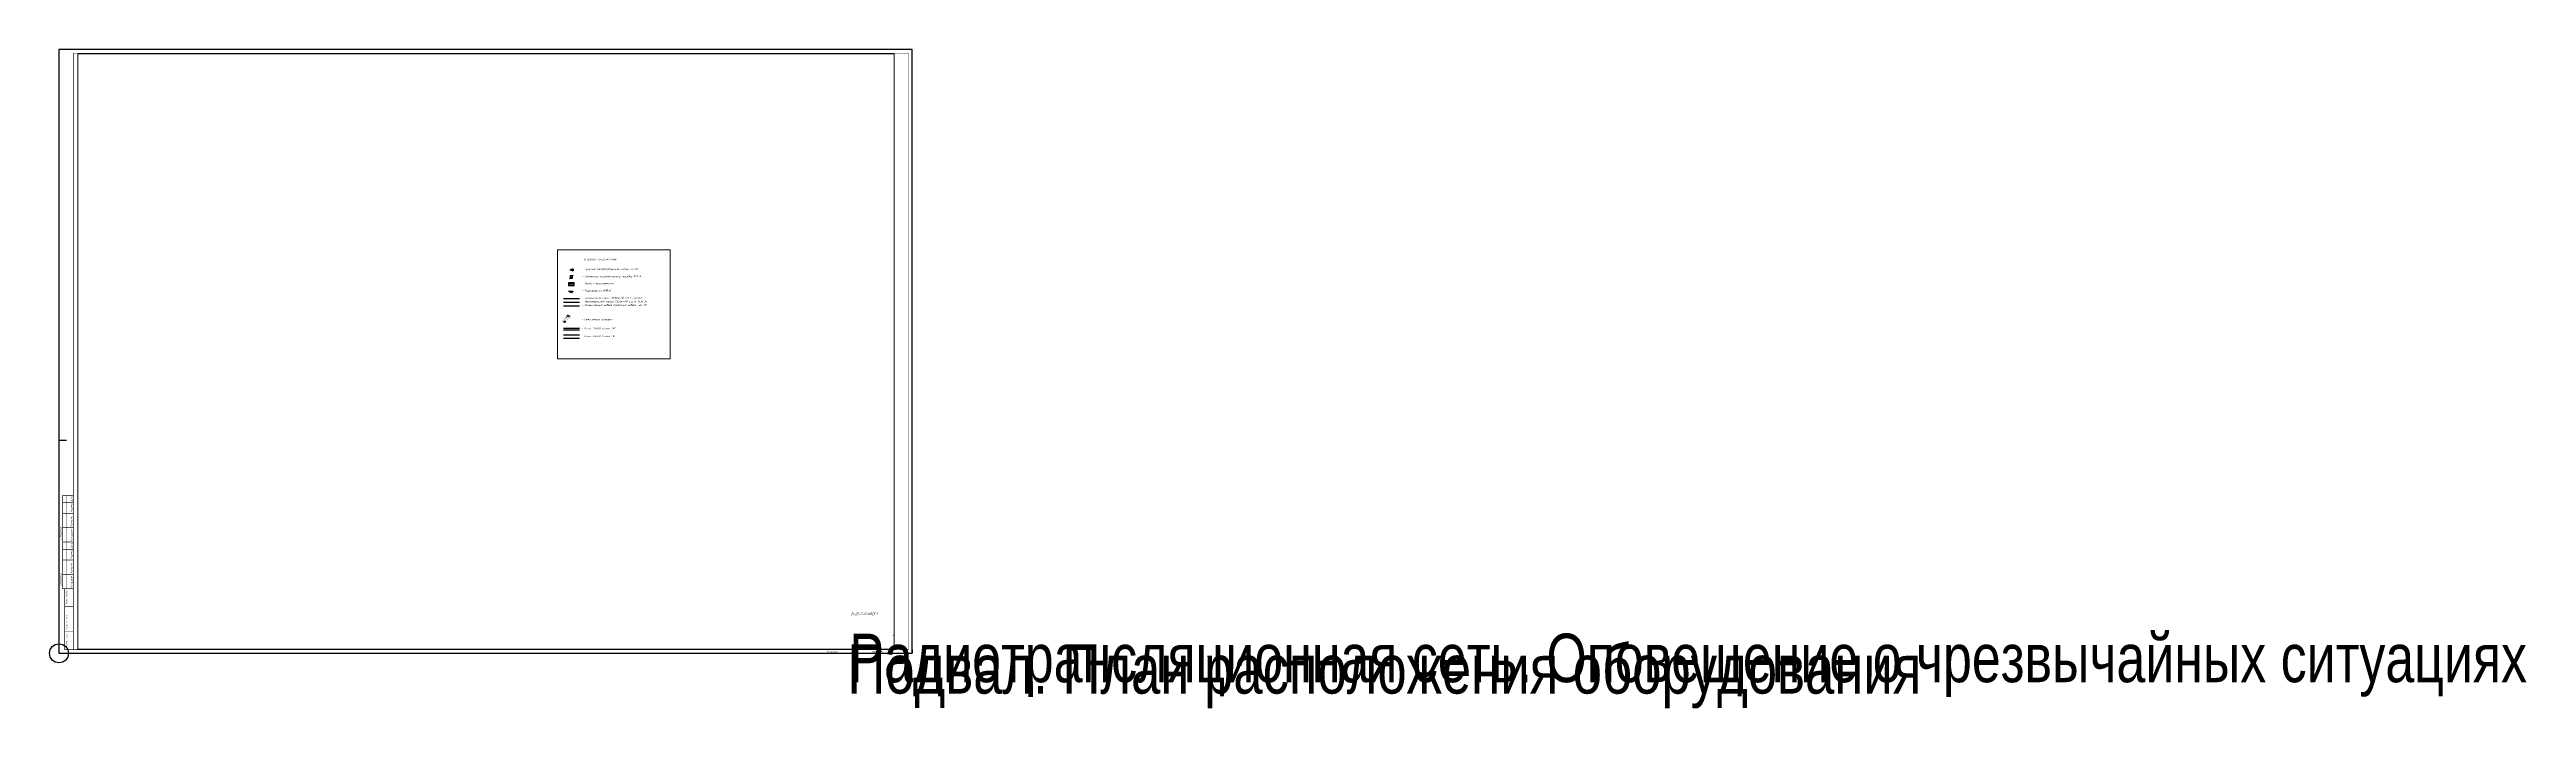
# Paper-space layout '4. подвал' of a CAD drawing. Header units: millimetres. Extents: x -13 to 3439, y -77 to 841.
# The model-space entities are those that its viewports show. They can reach past a viewport. Long polylines and large blocks are cut down to what shows.
import ezdxf
from ezdxf.enums import TextEntityAlignment as Align

# ---------------------------------------------------------------- set-up
doc = ezdxf.new("R2018")
doc.units = ezdxf.units.MM
doc.set_wipeout_variables(frame=1)
doc.layers.get('Defpoints').update_dxf_attribs({"lineweight": 50, "true_color": 0xbeff1a})
doc.layers.add('102 Рамка', color=252, linetype='Continuous')
for name, color, linetype, lineweight in [('Радио', 5, 'Continuous', 30), ('РФ_Розетка', 6, 'Continuous', 30), ('СС_Схема', 7, 'Continuous', 30), ('Текст Радио', 7, 'Continuous', 20)]:
    doc.layers.add(name, color=color, linetype=linetype, lineweight=lineweight)
doc.styles.add('ISOCPEUR', font='isocpeui.ttf', dxfattribs={"height": 2.5})
doc.styles.get("Standard").update_dxf_attribs({"font": 'arial.ttf'})

# ---------------------------------------------------------------- blocks, each defined once
blk = doc.blocks.new('*U268')
at = {"layer": '102 Рамка', "color": 0}
blk.add_lwpolyline([(1189, 841), (0, 841), (0, 0), (1189, 0)], close=True, dxfattribs=at)
at = {"layer": '102 Рамка', "color": 0, "const_width": 0.8}
for points in [[(1184, 5), (1184, 836), (20, 836), (20, 5)], [(5, 220), (20, 220), (20, 90), (5, 90)], [(8, 5), (20, 5), (20, 90), (8, 90)]]:
    blk.add_lwpolyline(points, close=True, dxfattribs=at)
at = {"layer": '102 Рамка', "color": 0}
for points in [[(0, 297), (10.4, 297)], [(1189, 5), (1189, 0)]]:
    blk.add_lwpolyline(points, dxfattribs=at)
for points, const_width in [([(5, 210), (20, 210)], 0.8), ([(10, 90), (10, 220)], 0.05), ([(15, 90), (15, 220)], 0.05), ([(5, 195), (20, 195)], 0.8), ([(5, 175), (20, 175)], 0.8), ([(5, 155), (20, 155)], 0.8), ([(5, 145), (20, 145)], 0.8), ([(5, 130), (20, 130)], 0.8), ([(5, 110), (20, 110)], 0.8), ([(13, 90), (13, 5)], 0.05), ([(8, 65), (20, 65)], 0.8), ([(8, 30), (20, 30)], 0.8)]:
    blk.add_lwpolyline(points, dxfattribs=dict(at, const_width=const_width))
at = {"color": 7, "style": 'ISOCPEUR', "oblique": 10, "width": 0.8}
for tag, height, p in [('ИМЯ-ПРОЕКТА', 3.5, (1122, 54.9)), ('НОМЕР-ЛИСТА', 2.5, (1162.6, 25))]:
    blk.add_attdef(tag, text='', height=height, dxfattribs=at).set_placement(p, align=Align.MIDDLE_CENTER)
at = {"color": 7, "lineweight": 30, "oblique": 10, "width": 0.8, "flags": 104}
for tag, p in [('НАИМЕНОВАНИЕ-ЧЕРТЕЖА', (1099, 12.5)), ('РАЗДЕЛ-ПРОЕКТА', (1101.6, 27.4))]:
    blk.add_attdef(tag, text='', height=2.5, dxfattribs=at).set_placement(p, align=Align.MIDDLE_CENTER)
at = {"layer": '102 Рамка', "color": 7, "style": 'ISOCPEUR', "width": 0.8}
for s, p in [('Дата', (17.2, 211.5)), ('Согласовано', (2.5, 158.5)), ('Подпись', (17.2, 196.5)), ('Фамилия', (17.2, 176.5)), ('N.отд.долж.', (17.2, 156.5)), ('Дата', (17.2, 146.5)), ('Подпись', (17.2, 131.5)), ('Согласовано', (2.5, 93.5)), ('Фамилия', (17.2, 111.5)), ('N.отд.долж.', (17.2, 91.5)), ('Взам. инв.No.', (10.5, 68)), ('Подп. и дата', (10.5, 33)), ('Инв.No. подп.', (10.5, 8))]:
    blk.add_text(s, height=2.5, rotation=90, dxfattribs=at).set_placement(p, align=Align.MIDDLE_LEFT)
at = {"layer": '102 Рамка', "color": 7, "style": 'ISOCPEUR', "oblique": 10, "width": 0.8}
blk.add_text('Копировал', height=2.5, dxfattribs=at).set_placement((1069.5, 2.5), align=Align.MIDDLE_LEFT)
at = {"layer": '102 Рамка', "color": 7, "style": 'ISOCPEUR', "width": 0.8}
blk.add_attdef('FORMATTEXT', text='', height=2.5, dxfattribs=at).set_placement((1132.5, 3.8), align=Align.TOP_LEFT)
blk = doc.blocks.new('*U280')
at = {"color": 0}
blk.add_lwpolyline([(-0.7, -0.7, 0, 1.5, 0), (-2.8, -2.8, 2, 2, 0)], format="xyseb", dxfattribs=at)
at = {"color": 0, "const_width": 0.5}
blk.add_lwpolyline([(-8.5, -8.5), (-2.8, -2.8)], dxfattribs=at)
at = {"color": 0}
for radius in [1, 0.5]:
    blk.add_circle((0, 0), radius, dxfattribs=at)
blk = doc.blocks.new('*U279')
at = {"color": 0, "const_width": 0.5}
blk.add_lwpolyline([(0.7, 0.7), (6.6, 6.6)], dxfattribs=at)
at = {"color": 0}
blk.add_lwpolyline([(8.7, 8.7, 0, 1.5, 0), (6.6, 6.6, 2, 2, 0)], format="xyseb", dxfattribs=at)
for radius in [1, 0.5]:
    blk.add_circle((0, 0), radius, dxfattribs=at)
blk = doc.blocks.new('Радио розетка')
at = {"layer": 'РФ_Розетка'}
blk.add_line((0, 0), (594, 0), dxfattribs=at)
blk.add_ellipse((398, 12), major_axis=(139, 139), ratio=1, start_param=5.4369108, end_param=8.7002562, dxfattribs=at)
blk = doc.blocks.new('*U284')
at = {"color": 0, "lineweight": 30}
blk.add_lwpolyline([(800, 0), (800, 350), (0, 350), (0, 0)], close=True, dxfattribs=at)
blk.add_lwpolyline([(800, 200), (0, 200)], dxfattribs=at)
blk = doc.blocks.new('A$Cc576eae1')
at = {"lineweight": 30}
blk.add_wipeout([(-164, 164), (164, 164), (164, -164), (-164, -164)], dxfattribs=at)
at = {"layer": 'Радио'}
for points in [[(245, 245), (-245, -245)], [(-164, -164), (164, -164), (164, 164), (-164, 164), (-164, -164)]]:
    blk.add_lwpolyline(points, dxfattribs=at)
blk = doc.blocks.new('Приемник')
at = {"layer": 'СС_Схема'}
for p, q in [((0, 0), (4.8, 0)), ((4.8, -3), (4.8, 3)), ((4.8, 0), (9.3, 3)), ((4.8, 0), (9.3, -3)), ((9.3, 3), (9.3, -3))]:
    blk.add_line(p, q, dxfattribs=at)

msp = doc.modelspace()

# ---------------------------------------------------------------- wipeouts: each hides what was drawn before it
msp.add_wipeout([(48089.7, -93773.8), (48089.7, -120967.6), (86835.3, -120967.6), (86835.3, -93773.8)]).dxf.layer = 'Текст Радио'

# ---------------------------------------------------------------- next in the draw order: linework, layer by layer
at = {"layer": 'СС_Схема', "color": 3}
msp.add_line((63752.5, -106720.7), (65991.3, -106720.7), dxfattribs=at)
at = {"layer": 'СС_Схема', "color": 1}
msp.add_line((63752.5, -107220.7), (65991.3, -107220.7), dxfattribs=at)
at = {"layer": 'СС_Схема', "color": 4}
msp.add_line((63752.5, -107720.7), (65991.3, -107720.7), dxfattribs=at)
at = {"layer": 'СС_Схема', "color": 67, "true_color": 0x727430}
for p, q in [((65991.3, -110880.3), (63752.5, -110880.3)), ((63752.5, -111080.3), (65991.3, -111080.3)), ((65991.3, -111826.5), (63752.5, -111826.5)), ((63752.5, -112226.5), (65991.3, -112226.5))]:
    msp.add_line(p, q, dxfattribs=at)

# ---------------------------------------------------------------- next in the draw order: block references
at = {"layer": 'СС_Схема', "color": 5, "lineweight": 30}
msp.add_blockref('*U284', (64471.9, -104895.7), dxfattribs=at)
at = {"layer": 'СС_Схема', "xscale": -1, "rotation": 180}
msp.add_blockref('Радио розетка', (64473.5, -105708.8), dxfattribs=at)
at = {"layer": 'СС_Схема', "color": 67, "true_color": 0x727430, "xscale": 100, "yscale": 100, "zscale": 100}
for name, p in [('*U280', (64393.1, -109111.7)), ('*U279', (63919, -109955.7))]:
    msp.add_blockref(name, p, dxfattribs=at)

# ---------------------------------------------------------------- next in the draw order: texts
at = {"layer": 'СС_Схема', "ltscale": 100, "char_height": 250, "style": 'ISOCPEUR'}
for s, width, insert, attachment_point in [('\\pxql;УСЛОВНЫЕ ОБОЗНАЧЕНИЯ', 10881.414, (72080.8, -101273), 5), ('\\pxql;- Абонентский кабель КСВВнг(А)-LSLTx 1х2х0,8', 11139.526, (71907.5, -106654.2), 5), ('\\pxql;- Магистральный кабель КСВВнг(А)-LSLTx 1х2х1,38', 11139.526, (71907.5, -107154.2), 5), ('\\pxql;- Межэтажные проходки', 7258.592, (69923, -109643.6), 5), ('\\pxql;- Коаксиальный кабель приёмный кабель тип РК', 11139.526, (71907.5, -107654.2), 5), ('- {\\C7;Лоток 200х50 Учтено СКС\\P\\pxql;} ', 6367.606, (66271.2, -111113.3), 4), ('- {\\C7;Лоток 400х50 Учтено СКС\\P\\pxql;} ', 6367.606, (66271.2, -112171.9), 4)]:
    msp.add_mtext_dynamic_manual_height_columns(s, width=width, gutter_width=12.5, heights=[0], dxfattribs=dict(at, insert=insert, attachment_point=attachment_point))

# ---------------------------------------------------------------- next in the draw order: block references
at = {"layer": 'СС_Схема'}
msp.add_blockref('A$Cc576eae1', (64871.9, -103720.7), dxfattribs=at)

# ---------------------------------------------------------------- next in the draw order: block references
at = {"layer": 'СС_Схема', "xscale": 50, "yscale": 50, "zscale": 50}
msp.add_blockref('Приемник', (64629.8, -102720.7), dxfattribs=at)

# ---------------------------------------------------------------- next in the draw order: texts
at = {"layer": 'СС_Схема', "ltscale": 100, "char_height": 250, "attachment_point": 5, "style": 'ISOCPEUR'}
for s, insert in [('\\pxql;- Приеник трехпрограммный Россия ПТ-222', (71907.5, -102654.2)), ('\\pxql;- Абоненская ограничительная коробка КРА-4', (71907.5, -103654.2)), ('\\pxql;- Шкаф с оборудованием', (71907.5, -104654.2)), ('\\pxql;- Радиорозетка РПВ-2', (71907.5, -105654.2))]:
    msp.add_mtext_dynamic_manual_height_columns(s, width=11139.526, gutter_width=12.5, heights=[0], dxfattribs=dict(at, insert=insert))

psp = doc.layouts.new('4. подвал')

# ---------------------------------------------------------------- linework, layer by layer
psp.add_circle((0, 0), 13.2)

# ---------------------------------------------------------------- block references
at = {"color": 7, "lineweight": 30}
ref = psp.add_blockref('*U268', (0, 0), dxfattribs=at)
ref.add_attrib('FORMATTEXT', 'Формат А0', dxfattribs={"layer": '102 Рамка', "color": 7, "height": 2.5, "style": 'ISOCPEUR', "width": 0.8}).set_placement((1132.5, 3.8), align=Align.TOP_LEFT)
ref.add_attrib('НОМЕР-ЛИСТА', '4', dxfattribs={"color": 7, "height": 2.5, "style": 'ISOCPEUR', "oblique": 10, "width": 0.8}).set_placement((1162.6, 25), align=Align.MIDDLE_CENTER)
lines = psp.add_mtext('\\W0.8000;Подвал. План расположения оборудования', dxfattribs={"color": 7, "insert": (1099, 12.5), "char_height": 68.583, "attachment_point": 1})
ref.add_attrib('НАИМЕНОВАНИЕ-ЧЕРТЕЖА', '', (1099, 12.5), dxfattribs={"flags": 104}).embed_mtext(lines)
ref.add_attrib('ИМЯ-ПРОЕКТА', '21-25-Г-П-ИОС5.3', dxfattribs={"color": 7, "height": 3.5, "style": 'ISOCPEUR', "oblique": 10, "width": 0.8}).set_placement((1122, 54.9), align=Align.MIDDLE_CENTER)
lines = psp.add_mtext('\\W0.8000;Радиотрансляционная сеть. Оповещение о чрезвычайных ситуациях', dxfattribs={"color": 7, "lineweight": 30, "insert": (1101.6, 27.4), "char_height": 67.629, "attachment_point": 1})
ref.add_attrib('РАЗДЕЛ-ПРОЕКТА', '', (1101.6, 27.4), dxfattribs={"flags": 104}).embed_mtext(lines)

# ---------------------------------------------------------------- viewports
at = {"layer": 'Defpoints'}
psp.add_viewport(center=(595.2, 420.4), size=(1138, 829.378), view_center_point=(200383.4, -89847.8), view_height=82937.805, dxfattribs=at)
psp.add_viewport(center=(773.3, 486.3), size=(157.3, 151.751), view_center_point=(70782.7, -107508.4), view_height=15175.063, status=3, dxfattribs=at)

doc.saveas('drawing.dxf')
